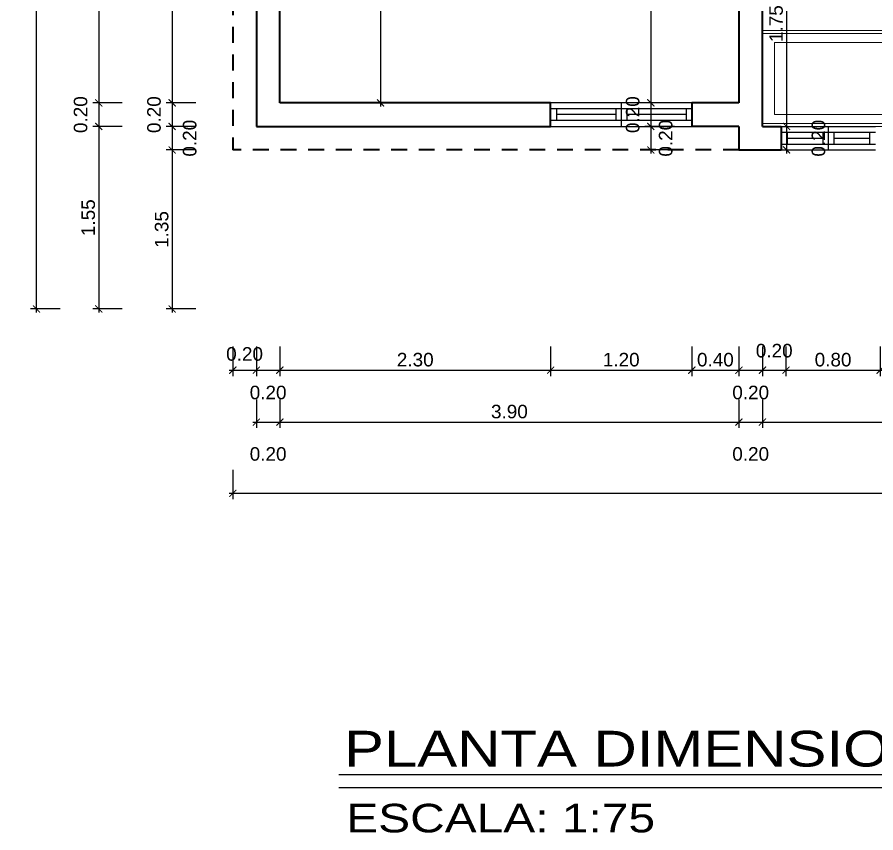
# Model space of a CAD drawing. Header units: feet. Extents: x -417 to 46, y -646 to -218.
# Drawn here: x -82.08 to -74.79, y -501.63 to -494.7 of the extents above; entities that cross this region are included whole.
import ezdxf

# ---------------------------------------------------------------- set-up
doc = ezdxf.new("R2010")
doc.units = ezdxf.units.FT
doc.header["$MEASUREMENT"] = 0
doc.linetypes.add('HIDDEN', pattern=[0.375, 0.25, -0.125])
for name, color, linetype, lineweight in [('A-WALL', 4, 'Continuous', 25), ('DIM-COTAS', 1, 'Continuous', 5), ('P-SANR-FIXT', 2, 'Continuous', 9)]:
    doc.layers.add(name, color=color, linetype=linetype, lineweight=lineweight)
for name, color, linetype in [('DIM', 10, 'Continuous'), ('MB3', 8, 'Continuous'), ('PERT-VENT', 2, 'Continuous'), ('textos', 7, 'Continuous'), ('TEXXT', 8, 'Continuous')]:
    doc.layers.add(name, color=color, linetype=linetype)
doc.styles.add('DAMIAN', font='arial.ttf', dxfattribs={"height": 0.12})
doc.styles.get("Standard").update_dxf_attribs({"font": 'arial.ttf', "height": 0.115})
doc.dimstyles.new('KEILY', dxfattribs={"dimtxt": 0.115, "dimasz": 0.06, "dimexe": 0.05, "dimexo": 0.2, "dimgap": 0.03, "dimtad": 1, "dimzin": 1, "dimdsep": 46, "dimtxsty": 'Standard', "dimblk": 'ARCHTICK', "dimcen": 2.5, "dimdle": 0.03, "dimclrd": 256, "dimclre": 256, "dimclrt": 7, "dimadec": 0, "dimazin": 0, "dimtfac": 1, "dimtmove": 2, "dimatfit": 3, "dimfxl": 0.2, "dimfxlon": 1, "dimtolj": 1, "dimtzin": 1, "dimarcsym": 0})

# ---------------------------------------------------------------- blocks, each defined once
blk = doc.blocks.new('A$C24CF40E6')
at = {"layer": 'P-SANR-FIXT', "extrusion": (-2.36783e-12, 8.94772e-16, -1)}
for p, q in [((0, 0.8144), (1.6, 0.8144)), ((1.6, 0.8144), (1.6, 0.789)), ((1.6, 0.789), (0, 0.789)), ((1.6, 0.0254), (1.6, 0.789)), ((0.1016, 0.7128), (1.4984, 0.7128)), ((1.4984, 0.7128), (1.4984, 0.1016)), ((1.2834, 0.4389), (1.3726, 0.4389)), ((1.3726, 0.4301), (1.2834, 0.4301)), ((1.2834, 0.4116), (1.3726, 0.4116)), ((1.3726, 0.4028), (1.2834, 0.4028)), ((1.2834, 0.3843), (1.3726, 0.3843)), ((1.3726, 0.3755), (1.2834, 0.3755)), ((1.4984, 0.1016), (0.1016, 0.1016))]:
    blk.add_line(p, q, dxfattribs=at)
at = {"layer": 'P-SANR-FIXT', "extrusion": (2.36783e-12, 8.94772e-16, -1)}
for p, q in [((0, 0.8144), (0, 0.789)), ((0, 0.0254), (0, 0.789)), ((0.1016, 0.7128), (0.1016, 0.1016))]:
    blk.add_line(p, q, dxfattribs=at)
at = {"layer": 'P-SANR-FIXT', "extrusion": (-2.36783e-12, -8.94772e-16, -1)}
for p, q in [((1.6, 0.0254), (0, 0.0254)), ((0, 0), (1.6, 0)), ((1.6, 0), (1.6, 0.0254))]:
    blk.add_line(p, q, dxfattribs=at)
at = {"layer": 'P-SANR-FIXT', "extrusion": (2.36783e-12, -8.94772e-16, -1)}
blk.add_line((0, 0), (0, 0.0254), dxfattribs=at)
at = {"layer": 'P-SANR-FIXT', "extrusion": (-2.36783e-12, 8.94772e-16, -1)}
for centre, radius, start, end in [((-1.328, 0.4072), 0.0635, 0, 180), ((-1.328, 0.4072), 0.0635, 0, 180), ((-1.2834, 0.4345), 0.00444, 270, 90), ((-1.3726, 0.4345), 0.00444, 90, 270), ((-1.328, 0.4072), 0.0635, 180, 0), ((-1.328, 0.4072), 0.0635, 180, 0), ((-1.2834, 0.4072), 0.00444, 270, 90), ((-1.2834, 0.3799), 0.00444, 270, 90), ((-1.3726, 0.4072), 0.00444, 90, 270), ((-1.3726, 0.3799), 0.00444, 90, 270)]:
    blk.add_arc(centre, radius, start, end, dxfattribs=at)
blk = doc.blocks.new('A$C18ED6237')
at = {"layer": 'PERT-VENT', "extrusion": (-2.36783e-12, 8.94772e-16, -1)}
for p, q in [((1.2, 0.2), (0, 0.2)), ((1.2, 0.15), (0, 0.15)), ((0.0538, 0.05), (0.0538, 0.15)), ((0.5533, 0.15), (0.5533, 0.05)), ((0.6, 0.2), (0.6, 0)), ((0.6467, 0.15), (0.6467, 0.05)), ((0.5533, 0.1), (0.0538, 0.1)), ((1.1533, 0.1), (0.6467, 0.1)), ((1.2, 0.05), (0, 0.05)), ((0, 0), (1.2, 0))]:
    blk.add_line(p, q, dxfattribs=at)
at = {"layer": 'PERT-VENT'}
blk.add_line((1.1533, 0.05), (1.1533, 0.15), dxfattribs=at)
blk = doc.blocks.new('_ArchTick')
at = {"layer": 'DIM-COTAS', "color": 0, "const_width": 0.15}
blk.add_lwpolyline([(-0.5, -0.5), (0.5, 0.5)], dxfattribs=at)
blk = doc.blocks.new('*D1803')
at = {"layer": 'Defpoints', "color": 0, "transparency": 16777216}
for p in [(-80.3307, -492.9275), (-80.7645, -495.4275), (-80.1307, -495.4275)]:
    blk.add_point(p, dxfattribs=at)
at = {"layer": 'DIM', "lineweight": -2, "transparency": 16777216}
for p, q in [((-80.5645, -492.9275), (-80.8145, -492.9275)), ((-80.7645, -492.8975), (-80.7645, -495.4575)), ((-80.5645, -495.4275), (-80.8145, -495.4275))]:
    blk.add_line(p, q, dxfattribs=at)
at = {"layer": 'DIM', "lineweight": -2, "transparency": 16777216, "xscale": 0.06, "yscale": 0.06, "zscale": 0.06}
for p, rotation in [((-80.7645, -492.9275), 90), ((-80.7645, -495.4275), 270)]:
    blk.add_blockref('_ArchTick', p, dxfattribs=dict(at, rotation=rotation))
at = {"layer": 'DIM', "color": 7, "transparency": 16777216, "insert": (-80.8532, -494.1775), "char_height": 0.115, "attachment_point": 5, "rotation": 90}
blk.add_mtext('\\A1;2.50', dxfattribs=at)
blk = doc.blocks.new('*D1804')
at = {"layer": 'Defpoints', "color": 0, "transparency": 16777216}
for p in [(-80.1307, -495.4275), (-80.7645, -495.6275), (-80.1459, -495.6275)]:
    blk.add_point(p, dxfattribs=at)
at = {"layer": 'DIM', "lineweight": -2, "transparency": 16777216}
for p, q in [((-80.7645, -495.3975), (-80.7645, -495.6575)), ((-80.5645, -495.4275), (-80.8145, -495.4275)), ((-80.5645, -495.6275), (-80.8145, -495.6275))]:
    blk.add_line(p, q, dxfattribs=at)
at = {"layer": 'DIM', "lineweight": -2, "transparency": 16777216, "xscale": 0.06, "yscale": 0.06, "zscale": 0.06}
for p, rotation in [((-80.7645, -495.4275), 90), ((-80.7645, -495.6275), 270)]:
    blk.add_blockref('_ArchTick', p, dxfattribs=dict(at, rotation=rotation))
at = {"layer": 'DIM', "color": 7, "transparency": 16777216, "insert": (-80.9182, -495.5275), "char_height": 0.115, "attachment_point": 5, "rotation": 90}
blk.add_mtext('\\A1;0.20', dxfattribs=at)
blk = doc.blocks.new('*D1805')
at = {"layer": 'Defpoints', "color": 0, "transparency": 16777216}
for p in [(-80.1459, -495.6275), (-80.7645, -495.8275), (-76.2307, -495.8275)]:
    blk.add_point(p, dxfattribs=at)
at = {"layer": 'DIM', "lineweight": -2, "transparency": 16777216}
for p, q in [((-80.5645, -495.6275), (-80.8145, -495.6275)), ((-80.7645, -495.5975), (-80.7645, -495.8575)), ((-80.5645, -495.8275), (-80.8145, -495.8275))]:
    blk.add_line(p, q, dxfattribs=at)
at = {"layer": 'DIM', "lineweight": -2, "transparency": 16777216, "xscale": 0.06, "yscale": 0.06, "zscale": 0.06}
for p, rotation in [((-80.7645, -495.6275), 90), ((-80.7645, -495.8275), 270)]:
    blk.add_blockref('_ArchTick', p, dxfattribs=dict(at, rotation=rotation))
at = {"layer": 'DIM', "color": 7, "transparency": 16777216, "insert": (-80.6151, -495.7275), "char_height": 0.115, "attachment_point": 5, "rotation": 90}
blk.add_mtext('\\A1;0.20', dxfattribs=at)
blk = doc.blocks.new('*D1806')
at = {"layer": 'Defpoints', "color": 0, "transparency": 16777216}
for p in [(-76.2307, -495.8275), (-80.7645, -497.1775), (-74.8307, -497.1775)]:
    blk.add_point(p, dxfattribs=at)
at = {"layer": 'DIM', "lineweight": -2, "transparency": 16777216}
for p, q in [((-80.5645, -495.8275), (-80.8145, -495.8275)), ((-80.7645, -495.7975), (-80.7645, -497.2075)), ((-80.5645, -497.1775), (-80.8145, -497.1775))]:
    blk.add_line(p, q, dxfattribs=at)
at = {"layer": 'DIM', "lineweight": -2, "transparency": 16777216, "xscale": 0.06, "yscale": 0.06, "zscale": 0.06}
for p, rotation in [((-80.7645, -495.8275), 90), ((-80.7645, -497.1775), 270)]:
    blk.add_blockref('_ArchTick', p, dxfattribs=dict(at, rotation=rotation))
at = {"layer": 'DIM', "color": 7, "transparency": 16777216, "insert": (-80.8532, -496.5025), "char_height": 0.115, "attachment_point": 5, "rotation": 90}
blk.add_mtext('\\A1;1.35', dxfattribs=at)
blk = doc.blocks.new('*D1814')
at = {"layer": 'Defpoints', "color": 0, "transparency": 16777216}
for p in [(-80.8145, -491.5279), (-81.3882, -495.4275), (-80.8145, -495.4275)]:
    blk.add_point(p, dxfattribs=at)
at = {"layer": 'DIM', "lineweight": -2, "transparency": 16777216}
for p, q in [((-81.1882, -491.5279), (-81.4382, -491.5279)), ((-81.3882, -491.4979), (-81.3882, -495.4575)), ((-81.1882, -495.4275), (-81.4382, -495.4275))]:
    blk.add_line(p, q, dxfattribs=at)
at = {"layer": 'DIM', "lineweight": -2, "transparency": 16777216, "xscale": 0.06, "yscale": 0.06, "zscale": 0.06}
for p, rotation in [((-81.3882, -491.5279), 90), ((-81.3882, -495.4275), 270)]:
    blk.add_blockref('_ArchTick', p, dxfattribs=dict(at, rotation=rotation))
at = {"layer": 'DIM', "color": 7, "transparency": 16777216, "insert": (-81.477, -493.4777), "char_height": 0.115, "attachment_point": 5, "rotation": 90}
blk.add_mtext('\\A1;3.90', dxfattribs=at)
blk = doc.blocks.new('*D1815')
at = {"layer": 'Defpoints', "color": 0, "transparency": 16777216}
for p in [(-80.8145, -495.4275), (-81.3882, -495.6275), (-80.8145, -495.6275)]:
    blk.add_point(p, dxfattribs=at)
at = {"layer": 'DIM', "lineweight": -2, "transparency": 16777216}
for p, q in [((-81.3882, -495.3975), (-81.3882, -495.6575)), ((-81.1882, -495.4275), (-81.4382, -495.4275)), ((-81.1882, -495.6275), (-81.4382, -495.6275))]:
    blk.add_line(p, q, dxfattribs=at)
at = {"layer": 'DIM', "lineweight": -2, "transparency": 16777216, "xscale": 0.06, "yscale": 0.06, "zscale": 0.06}
for p, rotation in [((-81.3882, -495.4275), 90), ((-81.3882, -495.6275), 270)]:
    blk.add_blockref('_ArchTick', p, dxfattribs=dict(at, rotation=rotation))
at = {"layer": 'DIM', "color": 7, "transparency": 16777216, "insert": (-81.542, -495.5275), "char_height": 0.115, "attachment_point": 5, "rotation": 90}
blk.add_mtext('\\A1;0.20', dxfattribs=at)
blk = doc.blocks.new('*D1816')
at = {"layer": 'Defpoints', "color": 0, "transparency": 16777216}
for p in [(-80.8145, -495.6275), (-81.3882, -497.1775), (-80.8145, -497.1775)]:
    blk.add_point(p, dxfattribs=at)
at = {"layer": 'DIM', "lineweight": -2, "transparency": 16777216}
for p, q in [((-81.1882, -495.6275), (-81.4382, -495.6275)), ((-81.3882, -495.5975), (-81.3882, -497.2075)), ((-81.1882, -497.1775), (-81.4382, -497.1775))]:
    blk.add_line(p, q, dxfattribs=at)
at = {"layer": 'DIM', "lineweight": -2, "transparency": 16777216, "xscale": 0.06, "yscale": 0.06, "zscale": 0.06}
for p, rotation in [((-81.3882, -495.6275), 90), ((-81.3882, -497.1775), 270)]:
    blk.add_blockref('_ArchTick', p, dxfattribs=dict(at, rotation=rotation))
at = {"layer": 'DIM', "color": 7, "transparency": 16777216, "insert": (-81.477, -496.4025), "char_height": 0.115, "attachment_point": 5, "rotation": 90}
blk.add_mtext('\\A1;1.55', dxfattribs=at)
blk = doc.blocks.new('*D1817')
at = {"layer": 'Defpoints', "color": 0, "transparency": 16777216}
for p in [(-81.917, -485.3275), (-81.4382, -485.3275), (-81.4382, -497.1775)]:
    blk.add_point(p, dxfattribs=at)
at = {"layer": 'DIM', "lineweight": -2, "transparency": 16777216}
for p, q in [((-81.717, -485.3275), (-81.967, -485.3275)), ((-81.917, -497.2075), (-81.917, -485.2975)), ((-81.717, -497.1775), (-81.967, -497.1775))]:
    blk.add_line(p, q, dxfattribs=at)
at = {"layer": 'DIM', "lineweight": -2, "transparency": 16777216, "xscale": 0.06, "yscale": 0.06, "zscale": 0.06}
for p, rotation in [((-81.917, -485.3275), 90), ((-81.917, -497.1775), 270)]:
    blk.add_blockref('_ArchTick', p, dxfattribs=dict(at, rotation=rotation))
at = {"layer": 'DIM', "color": 7, "transparency": 16777216, "insert": (-82.0057, -491.2525), "char_height": 0.115, "attachment_point": 5, "rotation": 90}
blk.add_mtext('\\A1;11.85', dxfattribs=at)
blk = doc.blocks.new('*D2032')
at = {"layer": 'Defpoints', "color": 0, "transparency": 16777216}
for p in [(-80.0491, -495.6275), (-80.2491, -495.8275), (-80.0491, -497.6972)]:
    blk.add_point(p, dxfattribs=at)
at = {"layer": 'DIM', "lineweight": -2, "transparency": 16777216}
for p, q in [((-80.2491, -497.4972), (-80.2491, -497.7472)), ((-80.0491, -497.4972), (-80.0491, -497.7472)), ((-80.2791, -497.6972), (-80.0191, -497.6972))]:
    blk.add_line(p, q, dxfattribs=at)
at = {"layer": 'DIM', "lineweight": -2, "transparency": 16777216, "xscale": 0.06, "yscale": 0.06, "zscale": 0.06, "rotation": 180}
blk.add_blockref('_ArchTick', (-80.2491, -497.6972), dxfattribs=at)
at = {"layer": 'DIM', "lineweight": -2, "transparency": 16777216, "xscale": 0.06, "yscale": 0.06, "zscale": 0.06}
blk.add_blockref('_ArchTick', (-80.0491, -497.6972), dxfattribs=at)
at = {"layer": 'DIM', "color": 7, "transparency": 16777216, "insert": (-80.1491, -497.56), "char_height": 0.115, "attachment_point": 5}
blk.add_mtext('\\A1;0.20', dxfattribs=at)
blk = doc.blocks.new('*D2033')
at = {"layer": 'Defpoints', "color": 0, "transparency": 16777216}
for p in [(-79.8491, -495.4275), (-80.0491, -495.6275), (-79.8491, -497.6972)]:
    blk.add_point(p, dxfattribs=at)
at = {"layer": 'DIM', "lineweight": -2, "transparency": 16777216}
for p, q in [((-80.0491, -497.4972), (-80.0491, -497.7472)), ((-79.8491, -497.4972), (-79.8491, -497.7472)), ((-80.0791, -497.6972), (-79.8191, -497.6972))]:
    blk.add_line(p, q, dxfattribs=at)
at = {"layer": 'DIM', "lineweight": -2, "transparency": 16777216, "xscale": 0.06, "yscale": 0.06, "zscale": 0.06, "rotation": 180}
blk.add_blockref('_ArchTick', (-80.0491, -497.6972), dxfattribs=at)
at = {"layer": 'DIM', "lineweight": -2, "transparency": 16777216, "xscale": 0.06, "yscale": 0.06, "zscale": 0.06}
blk.add_blockref('_ArchTick', (-79.8491, -497.6972), dxfattribs=at)
at = {"layer": 'DIM', "color": 7, "transparency": 16777216, "insert": (-79.9491, -497.8872), "char_height": 0.115, "attachment_point": 5}
blk.add_mtext('\\A1;0.20', dxfattribs=at)
blk = doc.blocks.new('*D2034')
at = {"layer": 'Defpoints', "color": 0, "transparency": 16777216}
for p in [(-79.8491, -495.4275), (-77.5491, -495.6275), (-77.5491, -497.6972)]:
    blk.add_point(p, dxfattribs=at)
at = {"layer": 'DIM', "lineweight": -2, "transparency": 16777216}
for p, q in [((-79.8491, -497.4972), (-79.8491, -497.7472)), ((-77.5491, -497.4972), (-77.5491, -497.7472)), ((-79.8791, -497.6972), (-77.5191, -497.6972))]:
    blk.add_line(p, q, dxfattribs=at)
at = {"layer": 'DIM', "lineweight": -2, "transparency": 16777216, "xscale": 0.06, "yscale": 0.06, "zscale": 0.06, "rotation": 180}
blk.add_blockref('_ArchTick', (-79.8491, -497.6972), dxfattribs=at)
at = {"layer": 'DIM', "lineweight": -2, "transparency": 16777216, "xscale": 0.06, "yscale": 0.06, "zscale": 0.06}
blk.add_blockref('_ArchTick', (-77.5491, -497.6972), dxfattribs=at)
at = {"layer": 'DIM', "color": 7, "transparency": 16777216, "insert": (-78.6991, -497.6084), "char_height": 0.115, "attachment_point": 5}
blk.add_mtext('\\A1;2.30', dxfattribs=at)
blk = doc.blocks.new('*D2035')
at = {"layer": 'Defpoints', "color": 0, "transparency": 16777216}
for p in [(-77.5491, -495.6275), (-76.3491, -495.6275), (-76.3491, -497.6972)]:
    blk.add_point(p, dxfattribs=at)
at = {"layer": 'DIM', "lineweight": -2, "transparency": 16777216}
for p, q in [((-77.5491, -497.4972), (-77.5491, -497.7472)), ((-76.3491, -497.4972), (-76.3491, -497.7472)), ((-77.5791, -497.6972), (-76.3191, -497.6972))]:
    blk.add_line(p, q, dxfattribs=at)
at = {"layer": 'DIM', "lineweight": -2, "transparency": 16777216, "xscale": 0.06, "yscale": 0.06, "zscale": 0.06, "rotation": 180}
blk.add_blockref('_ArchTick', (-77.5491, -497.6972), dxfattribs=at)
at = {"layer": 'DIM', "lineweight": -2, "transparency": 16777216, "xscale": 0.06, "yscale": 0.06, "zscale": 0.06}
blk.add_blockref('_ArchTick', (-76.3491, -497.6972), dxfattribs=at)
at = {"layer": 'DIM', "color": 7, "transparency": 16777216, "insert": (-76.9491, -497.6085), "char_height": 0.115, "attachment_point": 5}
blk.add_mtext('\\A1;1.20', dxfattribs=at)
blk = doc.blocks.new('*D2036')
at = {"layer": 'Defpoints', "color": 0, "transparency": 16777216}
for p in [(-76.3491, -495.6275), (-75.9491, -495.8275), (-75.9491, -497.6972)]:
    blk.add_point(p, dxfattribs=at)
at = {"layer": 'DIM', "lineweight": -2, "transparency": 16777216}
for p, q in [((-76.3491, -497.4972), (-76.3491, -497.7472)), ((-75.9491, -497.4972), (-75.9491, -497.7472)), ((-76.3791, -497.6972), (-75.9191, -497.6972))]:
    blk.add_line(p, q, dxfattribs=at)
at = {"layer": 'DIM', "lineweight": -2, "transparency": 16777216, "xscale": 0.06, "yscale": 0.06, "zscale": 0.06, "rotation": 180}
blk.add_blockref('_ArchTick', (-76.3491, -497.6972), dxfattribs=at)
at = {"layer": 'DIM', "lineweight": -2, "transparency": 16777216, "xscale": 0.06, "yscale": 0.06, "zscale": 0.06}
blk.add_blockref('_ArchTick', (-75.9491, -497.6972), dxfattribs=at)
at = {"layer": 'DIM', "color": 7, "transparency": 16777216, "insert": (-76.1491, -497.6085), "char_height": 0.115, "attachment_point": 5}
blk.add_mtext('\\A1;0.40', dxfattribs=at)
blk = doc.blocks.new('*D2037')
at = {"layer": 'Defpoints', "color": 0, "transparency": 16777216}
for p in [(-75.7491, -495.6275), (-75.9491, -495.8275), (-75.7491, -497.6972)]:
    blk.add_point(p, dxfattribs=at)
at = {"layer": 'DIM', "lineweight": -2, "transparency": 16777216}
for p, q in [((-75.9491, -497.4972), (-75.9491, -497.7472)), ((-75.7491, -497.4972), (-75.7491, -497.7472)), ((-75.9791, -497.6972), (-75.7191, -497.6972))]:
    blk.add_line(p, q, dxfattribs=at)
at = {"layer": 'DIM', "lineweight": -2, "transparency": 16777216, "xscale": 0.06, "yscale": 0.06, "zscale": 0.06, "rotation": 180}
blk.add_blockref('_ArchTick', (-75.9491, -497.6972), dxfattribs=at)
at = {"layer": 'DIM', "lineweight": -2, "transparency": 16777216, "xscale": 0.06, "yscale": 0.06, "zscale": 0.06}
blk.add_blockref('_ArchTick', (-75.7491, -497.6972), dxfattribs=at)
at = {"layer": 'DIM', "color": 7, "transparency": 16777216, "insert": (-75.8491, -497.8872), "char_height": 0.115, "attachment_point": 5}
blk.add_mtext('\\A1;0.20', dxfattribs=at)
blk = doc.blocks.new('*D2038')
at = {"layer": 'Defpoints', "color": 0, "transparency": 16777216}
for p in [(-75.7491, -495.6275), (-75.5491, -495.8275), (-75.5491, -497.6972)]:
    blk.add_point(p, dxfattribs=at)
at = {"layer": 'DIM', "lineweight": -2, "transparency": 16777216}
for p, q in [((-75.7491, -497.4972), (-75.7491, -497.7472)), ((-75.5491, -497.4972), (-75.5491, -497.7472)), ((-75.7791, -497.6972), (-75.5191, -497.6972))]:
    blk.add_line(p, q, dxfattribs=at)
at = {"layer": 'DIM', "lineweight": -2, "transparency": 16777216, "xscale": 0.06, "yscale": 0.06, "zscale": 0.06, "rotation": 180}
blk.add_blockref('_ArchTick', (-75.7491, -497.6972), dxfattribs=at)
at = {"layer": 'DIM', "lineweight": -2, "transparency": 16777216, "xscale": 0.06, "yscale": 0.06, "zscale": 0.06}
blk.add_blockref('_ArchTick', (-75.5491, -497.6972), dxfattribs=at)
at = {"layer": 'DIM', "color": 7, "transparency": 16777216, "insert": (-75.6491, -497.532), "char_height": 0.115, "attachment_point": 5}
blk.add_mtext('\\A1;0.20', dxfattribs=at)
blk = doc.blocks.new('*D2022')
at = {"layer": 'Defpoints', "color": 0, "transparency": 16777216}
for p in [(-75.5491, -495.8275), (-74.7491, -495.8275), (-74.7491, -497.6972)]:
    blk.add_point(p, dxfattribs=at)
at = {"layer": 'DIM', "lineweight": -2, "transparency": 16777216}
for p, q in [((-75.5491, -497.4972), (-75.5491, -497.7472)), ((-74.7491, -497.4972), (-74.7491, -497.7472)), ((-75.5791, -497.6972), (-74.7191, -497.6972))]:
    blk.add_line(p, q, dxfattribs=at)
at = {"layer": 'DIM', "lineweight": -2, "transparency": 16777216, "xscale": 0.06, "yscale": 0.06, "zscale": 0.06, "rotation": 180}
blk.add_blockref('_ArchTick', (-75.5491, -497.6972), dxfattribs=at)
at = {"layer": 'DIM', "lineweight": -2, "transparency": 16777216, "xscale": 0.06, "yscale": 0.06, "zscale": 0.06}
blk.add_blockref('_ArchTick', (-74.7491, -497.6972), dxfattribs=at)
at = {"layer": 'DIM', "color": 7, "transparency": 16777216, "insert": (-75.1491, -497.6085), "char_height": 0.115, "attachment_point": 5}
blk.add_mtext('\\A1;0.80', dxfattribs=at)
blk = doc.blocks.new('*D1772')
at = {"layer": 'Defpoints', "color": 0, "transparency": 16777216}
for p in [(-80.0491, -497.7472), (-79.8491, -497.7472), (-79.8491, -498.1379)]:
    blk.add_point(p, dxfattribs=at)
at = {"layer": 'DIM', "lineweight": -2, "transparency": 16777216}
for p, q in [((-80.0491, -497.9472), (-80.0491, -498.1879)), ((-79.8491, -497.9472), (-79.8491, -498.1879)), ((-80.0791, -498.1379), (-79.8191, -498.1379))]:
    blk.add_line(p, q, dxfattribs=at)
at = {"layer": 'DIM', "lineweight": -2, "transparency": 16777216, "xscale": 0.06, "yscale": 0.06, "zscale": 0.06, "rotation": 180}
blk.add_blockref('_ArchTick', (-80.0491, -498.1379), dxfattribs=at)
at = {"layer": 'DIM', "lineweight": -2, "transparency": 16777216, "xscale": 0.06, "yscale": 0.06, "zscale": 0.06}
blk.add_blockref('_ArchTick', (-79.8491, -498.1379), dxfattribs=at)
at = {"layer": 'DIM', "color": 7, "transparency": 16777216, "insert": (-79.9491, -498.409), "char_height": 0.115, "attachment_point": 5}
blk.add_mtext('\\A1;0.20', dxfattribs=at)
blk = doc.blocks.new('*D1773')
at = {"layer": 'Defpoints', "color": 0, "transparency": 16777216}
for p in [(-79.8491, -497.7472), (-75.9491, -497.7472), (-75.9491, -498.1379)]:
    blk.add_point(p, dxfattribs=at)
at = {"layer": 'DIM', "lineweight": -2, "transparency": 16777216}
for p, q in [((-79.8491, -497.9472), (-79.8491, -498.1879)), ((-75.9491, -497.9472), (-75.9491, -498.1879)), ((-79.8791, -498.1379), (-75.9191, -498.1379))]:
    blk.add_line(p, q, dxfattribs=at)
at = {"layer": 'DIM', "lineweight": -2, "transparency": 16777216, "xscale": 0.06, "yscale": 0.06, "zscale": 0.06, "rotation": 180}
blk.add_blockref('_ArchTick', (-79.8491, -498.1379), dxfattribs=at)
at = {"layer": 'DIM', "lineweight": -2, "transparency": 16777216, "xscale": 0.06, "yscale": 0.06, "zscale": 0.06}
blk.add_blockref('_ArchTick', (-75.9491, -498.1379), dxfattribs=at)
at = {"layer": 'DIM', "color": 7, "transparency": 16777216, "insert": (-77.8991, -498.0491), "char_height": 0.115, "attachment_point": 5}
blk.add_mtext('\\A1;3.90', dxfattribs=at)
blk = doc.blocks.new('*D1774')
at = {"layer": 'Defpoints', "color": 0, "transparency": 16777216}
for p in [(-75.9491, -497.7472), (-75.7491, -497.7472), (-75.7491, -498.1379)]:
    blk.add_point(p, dxfattribs=at)
at = {"layer": 'DIM', "lineweight": -2, "transparency": 16777216}
for p, q in [((-75.9491, -497.9472), (-75.9491, -498.1879)), ((-75.7491, -497.9472), (-75.7491, -498.1879)), ((-75.9791, -498.1379), (-75.7191, -498.1379))]:
    blk.add_line(p, q, dxfattribs=at)
at = {"layer": 'DIM', "lineweight": -2, "transparency": 16777216, "xscale": 0.06, "yscale": 0.06, "zscale": 0.06, "rotation": 180}
blk.add_blockref('_ArchTick', (-75.9491, -498.1379), dxfattribs=at)
at = {"layer": 'DIM', "lineweight": -2, "transparency": 16777216, "xscale": 0.06, "yscale": 0.06, "zscale": 0.06}
blk.add_blockref('_ArchTick', (-75.7491, -498.1379), dxfattribs=at)
at = {"layer": 'DIM', "color": 7, "transparency": 16777216, "insert": (-75.8491, -498.409), "char_height": 0.115, "attachment_point": 5}
blk.add_mtext('\\A1;0.20', dxfattribs=at)
blk = doc.blocks.new('*D1775')
at = {"layer": 'Defpoints', "color": 0, "transparency": 16777216}
for p in [(-75.7491, -497.7472), (-70.6491, -497.7472), (-70.6491, -498.1379)]:
    blk.add_point(p, dxfattribs=at)
at = {"layer": 'DIM', "lineweight": -2, "transparency": 16777216}
for p, q in [((-75.7491, -497.9472), (-75.7491, -498.1879)), ((-70.6491, -497.9472), (-70.6491, -498.1879)), ((-75.7791, -498.1379), (-70.6191, -498.1379))]:
    blk.add_line(p, q, dxfattribs=at)
at = {"layer": 'DIM', "lineweight": -2, "transparency": 16777216, "xscale": 0.06, "yscale": 0.06, "zscale": 0.06, "rotation": 180}
blk.add_blockref('_ArchTick', (-75.7491, -498.1379), dxfattribs=at)
at = {"layer": 'DIM', "lineweight": -2, "transparency": 16777216, "xscale": 0.06, "yscale": 0.06, "zscale": 0.06}
blk.add_blockref('_ArchTick', (-70.6491, -498.1379), dxfattribs=at)
at = {"layer": 'DIM', "color": 7, "transparency": 16777216, "insert": (-73.1991, -498.0491), "char_height": 0.115, "attachment_point": 5}
blk.add_mtext('\\A1;5.10', dxfattribs=at)
blk = doc.blocks.new('*D1784')
at = {"layer": 'Defpoints', "color": 0, "transparency": 16777216}
for p in [(-80.2491, -497.7472), (-58.0491, -497.7472), (-80.2491, -498.7434)]:
    blk.add_point(p, dxfattribs=at)
at = {"layer": 'DIM', "lineweight": -2, "transparency": 16777216}
for p, q in [((-80.2491, -498.5434), (-80.2491, -498.7934)), ((-58.0491, -498.5434), (-58.0491, -498.7934)), ((-58.0191, -498.7434), (-80.2791, -498.7434))]:
    blk.add_line(p, q, dxfattribs=at)
at = {"layer": 'DIM', "lineweight": -2, "transparency": 16777216, "xscale": 0.06, "yscale": 0.06, "zscale": 0.06, "rotation": 180}
blk.add_blockref('_ArchTick', (-80.2491, -498.7434), dxfattribs=at)
at = {"layer": 'DIM', "lineweight": -2, "transparency": 16777216, "xscale": 0.06, "yscale": 0.06, "zscale": 0.06}
blk.add_blockref('_ArchTick', (-58.0491, -498.7434), dxfattribs=at)
at = {"layer": 'DIM', "color": 7, "transparency": 16777216, "insert": (-69.1491, -498.6547), "char_height": 0.115, "attachment_point": 5}
blk.add_mtext('\\A1;22.20', dxfattribs=at)
blk = doc.blocks.new('*D2003')
at = {"layer": 'Defpoints', "color": 0, "transparency": 16777216}
for p in [(-78.735, -491.5279), (-78.994, -495.4275), (-78.5257, -495.4275)]:
    blk.add_point(p, dxfattribs=at)
at = {"layer": 'DIM', "lineweight": -2, "transparency": 16777216}
for p, q in [((-78.935, -491.5279), (-79.044, -491.5279)), ((-78.994, -491.4979), (-78.994, -495.4575)), ((-78.794, -495.4275), (-79.044, -495.4275))]:
    blk.add_line(p, q, dxfattribs=at)
at = {"layer": 'DIM', "lineweight": -2, "transparency": 16777216, "xscale": 0.06, "yscale": 0.06, "zscale": 0.06}
for p, rotation in [((-78.994, -491.5279), 90), ((-78.994, -495.4275), 270)]:
    blk.add_blockref('_ArchTick', p, dxfattribs=dict(at, rotation=rotation))
at = {"layer": 'DIM', "color": 7, "transparency": 16777216, "insert": (-79.0828, -493.4777), "char_height": 0.115, "attachment_point": 5, "rotation": 90}
blk.add_mtext('\\A1;3.90', dxfattribs=at)
blk = doc.blocks.new('*D1994')
at = {"layer": 'Defpoints', "color": 0, "transparency": 16777216}
for p in [(-76.9491, -491.5279), (-76.6975, -495.4275), (-76.0383, -495.4275)]:
    blk.add_point(p, dxfattribs=at)
at = {"layer": 'DIM', "lineweight": -2, "transparency": 16777216}
for p, q in [((-76.7491, -491.5279), (-76.6475, -491.5279)), ((-76.6975, -491.4979), (-76.6975, -495.4575)), ((-76.4975, -495.4275), (-76.7475, -495.4275))]:
    blk.add_line(p, q, dxfattribs=at)
at = {"layer": 'DIM', "lineweight": -2, "transparency": 16777216, "xscale": 0.06, "yscale": 0.06, "zscale": 0.06}
for p, rotation in [((-76.6975, -491.5279), 90), ((-76.6975, -495.4275), 270)]:
    blk.add_blockref('_ArchTick', p, dxfattribs=dict(at, rotation=rotation))
at = {"layer": 'DIM', "color": 7, "transparency": 16777216, "insert": (-76.7862, -493.4777), "char_height": 0.115, "attachment_point": 5, "rotation": 90}
blk.add_mtext('\\A1;3.90', dxfattribs=at)
blk = doc.blocks.new('*D1995')
at = {"layer": 'Defpoints', "color": 0, "transparency": 16777216}
for p in [(-76.0383, -495.4275), (-76.6975, -495.6275), (-76.0582, -495.6275)]:
    blk.add_point(p, dxfattribs=at)
at = {"layer": 'DIM', "lineweight": -2, "transparency": 16777216}
for p, q in [((-76.6975, -495.3975), (-76.6975, -495.6575)), ((-76.4975, -495.4275), (-76.7475, -495.4275)), ((-76.4975, -495.6275), (-76.7475, -495.6275))]:
    blk.add_line(p, q, dxfattribs=at)
at = {"layer": 'DIM', "lineweight": -2, "transparency": 16777216, "xscale": 0.06, "yscale": 0.06, "zscale": 0.06}
for p, rotation in [((-76.6975, -495.4275), 90), ((-76.6975, -495.6275), 270)]:
    blk.add_blockref('_ArchTick', p, dxfattribs=dict(at, rotation=rotation))
at = {"layer": 'DIM', "color": 7, "transparency": 16777216, "insert": (-76.8512, -495.5275), "char_height": 0.115, "attachment_point": 5, "rotation": 90}
blk.add_mtext('\\A1;0.20', dxfattribs=at)
blk = doc.blocks.new('*D1770')
at = {"layer": 'Defpoints', "color": 0, "transparency": 16777216}
for p in [(-76.0582, -495.6275), (-76.6975, -495.8275), (-75.9491, -495.8275)]:
    blk.add_point(p, dxfattribs=at)
at = {"layer": 'DIM', "lineweight": -2, "transparency": 16777216}
for p, q in [((-76.4975, -495.6275), (-76.7475, -495.6275)), ((-76.6975, -495.5975), (-76.6975, -495.8575)), ((-76.4975, -495.8275), (-76.7475, -495.8275))]:
    blk.add_line(p, q, dxfattribs=at)
at = {"layer": 'DIM', "lineweight": -2, "transparency": 16777216, "xscale": 0.06, "yscale": 0.06, "zscale": 0.06}
for p, rotation in [((-76.6975, -495.6275), 90), ((-76.6975, -495.8275), 270)]:
    blk.add_blockref('_ArchTick', p, dxfattribs=dict(at, rotation=rotation))
at = {"layer": 'DIM', "color": 7, "transparency": 16777216, "insert": (-76.571, -495.7275), "char_height": 0.115, "attachment_point": 5, "rotation": 90}
blk.add_mtext('\\A1;0.20', dxfattribs=at)
blk = doc.blocks.new('*D2120')
at = {"layer": 'Defpoints', "color": 0, "transparency": 16777216}
for p in [(-75.7491, -493.8817), (-75.7491, -495.6275), (-75.5441, -495.6275)]:
    blk.add_point(p, dxfattribs=at)
at = {"layer": 'DIM', "lineweight": -2, "transparency": 16777216}
for p, q in [((-75.5491, -493.8817), (-75.4941, -493.8817)), ((-75.5441, -493.8517), (-75.5441, -495.6575)), ((-75.5491, -495.6275), (-75.4941, -495.6275))]:
    blk.add_line(p, q, dxfattribs=at)
at = {"layer": 'DIM', "lineweight": -2, "transparency": 16777216, "xscale": 0.06, "yscale": 0.06, "zscale": 0.06}
for p, rotation in [((-75.5441, -493.8817), 90), ((-75.5441, -495.6275), 270)]:
    blk.add_blockref('_ArchTick', p, dxfattribs=dict(at, rotation=rotation))
at = {"layer": 'DIM', "color": 7, "transparency": 16777216, "insert": (-75.6328, -494.7546), "char_height": 0.115, "attachment_point": 5, "rotation": 90}
blk.add_mtext('\\A1;1.75', dxfattribs=at)
blk = doc.blocks.new('*D2121')
at = {"layer": 'Defpoints', "color": 0, "transparency": 16777216}
for p in [(-75.7491, -495.6275), (-75.7268, -495.8275), (-75.5441, -495.8275)]:
    blk.add_point(p, dxfattribs=at)
at = {"layer": 'DIM', "lineweight": -2, "transparency": 16777216}
for p, q in [((-75.5491, -495.6275), (-75.4941, -495.6275)), ((-75.5441, -495.5975), (-75.5441, -495.8575)), ((-75.5441, -495.8275), (-75.4941, -495.8275))]:
    blk.add_line(p, q, dxfattribs=at)
at = {"layer": 'DIM', "lineweight": -2, "transparency": 16777216, "xscale": 0.06, "yscale": 0.06, "zscale": 0.06}
for p, rotation in [((-75.5441, -495.6275), 90), ((-75.5441, -495.8275), 270)]:
    blk.add_blockref('_ArchTick', p, dxfattribs=dict(at, rotation=rotation))
at = {"layer": 'DIM', "color": 7, "transparency": 16777216, "insert": (-75.273, -495.7275), "char_height": 0.115, "attachment_point": 5, "rotation": 90}
blk.add_mtext('\\A1;0.20', dxfattribs=at)
blk = doc.blocks.new('A$C559373E3')
at = {"layer": 'PERT-VENT', "extrusion": (-1.27878e-17, -1.31713e-15, -1)}
for p, q in [((0, 0), (0, 0.8)), ((0.05, 0), (0.05, 0.8)), ((0.1, 0.4483), (0.1, 0.7462)), ((0.15, 0), (0.15, 0.8)), ((0.2, 0), (0.2, 0.8)), ((0.15, 0.4483), (0.05, 0.4483)), ((0.2, 0.4016), (0, 0.4016)), ((0.15, 0.3549), (0.05, 0.3549)), ((0.1, 0.0499), (0.1, 0.3549)), ((0.05, 0.0499), (0.15, 0.0499))]:
    blk.add_line(p, q, dxfattribs=at)
at = {"layer": 'PERT-VENT', "extrusion": (-1.27878e-17, 1.31713e-15, -1)}
blk.add_line((0.05, 0.7501), (0.15, 0.7501), dxfattribs=at)

msp = doc.modelspace()

# ---------------------------------------------------------------- linework, layer by layer
at = {"layer": 'A-WALL', "lineweight": 35, "extrusion": (-2.36783e-12, 8.94772e-16, -1)}
for p, q in [((-80.0491, -492.9275), (-80.0491, -495.6275)), ((-79.8491, -495.4275), (-79.8491, -492.9275)), ((-75.9491, -493.8817), (-75.9491, -495.4275)), ((-75.7491, -495.6275), (-75.7491, -493.8817)), ((-77.5491, -495.4275), (-79.8491, -495.4275)), ((-77.5491, -495.6275), (-77.5491, -495.4275)), ((-75.9491, -495.4275), (-76.3491, -495.4275)), ((-76.3491, -495.4275), (-76.3491, -495.6275)), ((-76.3491, -495.4275), (-76.3491, -495.6275)), ((-80.0491, -495.6275), (-77.5491, -495.6275)), ((-75.9491, -495.6275), (-76.3491, -495.6275)), ((-75.9491, -495.6275), (-76.3491, -495.6275)), ((-75.9491, -495.6275), (-75.9491, -495.8275)), ((-75.7491, -495.6275), (-75.5889, -495.6275)), ((-75.9491, -495.8275), (-75.5889, -495.8275))]:
    msp.add_line(p, q, dxfattribs=at)
at = {"layer": 'A-WALL', "lineweight": 35}
msp.add_line((-75.5889, -495.6275), (-75.5889, -495.8275), dxfattribs=at)
msp.add_line((-75.5889, -495.6275), (-75.5889, -495.8275), dxfattribs=at)
at = {"layer": 'MB3', "linetype": 'HIDDEN', "lineweight": 35, "ltscale": 0.54}
for p in [(-80.2491, -491.7275), (-75.9491, -495.8275)]:
    msp.add_line(p, (-80.2491, -495.8275), dxfattribs=at)
at = {"layer": 'TEXXT', "color": 4}
msp.add_line((-79.3486, -501.1314), (-66.4047, -501.1314), dxfattribs=at)
at = {"layer": 'TEXXT', "color": 3}
msp.add_line((-79.3486, -501.2405), (-66.281, -501.2405), dxfattribs=at)

# ---------------------------------------------------------------- block references
for name, p in [('A$C24CF40E6', (-75.7491, -495.6275)), ('A$C18ED6237', (-77.5491, -495.6275))]:
    msp.add_blockref(name, p)
at = {"rotation": 270}
msp.add_blockref('A$C559373E3', (-75.5889, -495.6275), dxfattribs=at)

# ---------------------------------------------------------------- texts
at = {"layer": 'textos', "color": 7, "style": 'DAMIAN', "width": 1.2}
for s, height, p in [('PLANTA DIMENSIONADA 2DO. NIVEL, BLOQUE B', 0.303465, (-79.3042, -501.0624)), (' ESCALA: 1:75', 0.242772, (-79.3984, -501.6218))]:
    msp.add_text(s, height=height, dxfattribs=at).set_placement(p)

# ---------------------------------------------------------------- dimensions: what is measured, and where the dimension line sits
at = {"layer": 'DIM'}
for base, p1, p2, picture, middle in [((-81.917, -485.3275), (-81.4382, -497.1775), (-81.4382, -485.3275), '*D1817', (-82.0057, -491.2525)), ((-81.3882, -495.4275), (-80.8145, -491.5279), (-80.8145, -495.4275), '*D1814', (-81.477, -493.4777)), ((-78.994, -495.4275), (-78.735, -491.5279), (-78.5257, -495.4275), '*D2003', (-79.0828, -493.4777)), ((-76.6975, -495.4275), (-76.9491, -491.5279), (-76.0383, -495.4275), '*D1994', (-76.7862, -493.4777)), ((-80.7645, -495.4275), (-80.3307, -492.9275), (-80.1307, -495.4275), '*D1803', (-80.8532, -494.1775)), ((-75.5441, -495.6275), (-75.7491, -493.8817), (-75.7491, -495.6275), '*D2120', (-75.6328, -494.7546)), ((-81.3882, -495.6275), (-80.8145, -495.4275), (-80.8145, -495.6275), '*D1815', (-81.542, -495.5275)), ((-80.7645, -495.6275), (-80.1307, -495.4275), (-80.1459, -495.6275), '*D1804', (-80.9182, -495.5275)), ((-76.6975, -495.6275), (-76.0383, -495.4275), (-76.0582, -495.6275), '*D1995', (-76.8512, -495.5275)), ((-81.3882, -497.1775), (-80.8145, -495.6275), (-80.8145, -497.1775), '*D1816', (-81.477, -496.4025)), ((-75.5441, -495.8275), (-75.7491, -495.6275), (-75.7268, -495.8275), '*D2121', (-75.273, -495.7275)), ((-80.7645, -497.1775), (-76.2307, -495.8275), (-74.8307, -497.1775), '*D1806', (-80.8532, -496.5025))]:
    dim = msp.add_linear_dim(base=base, p1=p1, p2=p2, angle=90, dimstyle='KEILY', dxfattribs=at)
    dim.commit()
    dim.dimension.update_dxf_attribs({"geometry": picture, "text_midpoint": middle})
for base, p1, p2, picture, middle in [((-79.8491, -497.6972), (-80.0491, -495.6275), (-79.8491, -495.4275), '*D2033', (-79.9491, -497.8872)), ((-80.0491, -497.6972), (-80.2491, -495.8275), (-80.0491, -495.6275), '*D2032', (-80.1491, -497.56)), ((-75.7491, -497.6972), (-75.9491, -495.8275), (-75.7491, -495.6275), '*D2037', (-75.8491, -497.8872)), ((-75.5491, -497.6972), (-75.7491, -495.6275), (-75.5491, -495.8275), '*D2038', (-75.6491, -497.532))]:
    dim = msp.add_linear_dim(base=base, p1=p1, p2=p2, dimstyle='KEILY', dxfattribs=at)
    dim.commit()
    dim.dimension.update_dxf_attribs({"geometry": picture, "text_midpoint": middle, "dimtype": 160})
for base, p1, p2, picture, middle in [((-77.5491, -497.6972), (-79.8491, -495.4275), (-77.5491, -495.6275), '*D2034', (-78.6991, -497.6084)), ((-76.3491, -497.6972), (-77.5491, -495.6275), (-76.3491, -495.6275), '*D2035', (-76.9491, -497.6085)), ((-75.9491, -497.6972), (-76.3491, -495.6275), (-75.9491, -495.8275), '*D2036', (-76.1491, -497.6085)), ((-74.7491, -497.6972), (-75.5491, -495.8275), (-74.7491, -495.8275), '*D2022', (-75.1491, -497.6085)), ((-80.2491, -498.7434), (-58.0491, -497.7472), (-80.2491, -497.7472), '*D1784', (-69.1491, -498.6547)), ((-79.8491, -498.1379), (-80.0491, -497.7472), (-79.8491, -497.7472), '*D1772', (-79.9491, -498.409)), ((-75.9491, -498.1379), (-79.8491, -497.7472), (-75.9491, -497.7472), '*D1773', (-77.8991, -498.0491)), ((-75.7491, -498.1379), (-75.9491, -497.7472), (-75.7491, -497.7472), '*D1774', (-75.8491, -498.409)), ((-70.6491, -498.1379), (-75.7491, -497.7472), (-70.6491, -497.7472), '*D1775', (-73.1991, -498.0491))]:
    dim = msp.add_linear_dim(base=base, p1=p1, p2=p2, dimstyle='KEILY', dxfattribs=at)
    dim.commit()
    dim.dimension.update_dxf_attribs({"geometry": picture, "text_midpoint": middle})
for base, p1, p2, picture, middle in [((-80.7645, -495.8275), (-80.1459, -495.6275), (-76.2307, -495.8275), '*D1805', (-80.6151, -495.7275)), ((-76.6975, -495.8275), (-76.0582, -495.6275), (-75.9491, -495.8275), '*D1770', (-76.571, -495.7275))]:
    dim = msp.add_linear_dim(base=base, p1=p1, p2=p2, angle=90, dimstyle='KEILY', dxfattribs=at)
    dim.commit()
    dim.dimension.update_dxf_attribs({"geometry": picture, "text_midpoint": middle, "dimtype": 160})

doc.saveas('drawing.dxf')
